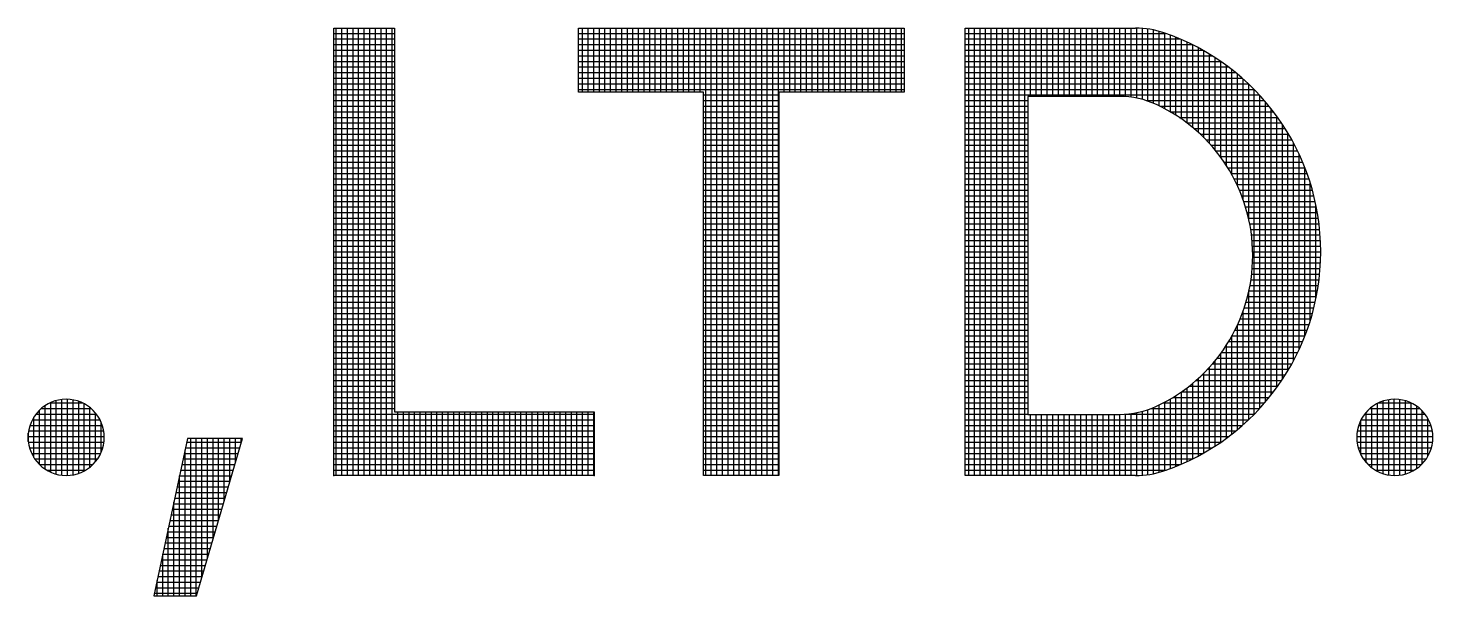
# Model space of a CAD drawing. Header units: inches. Extents: x 894 to 1735, y 0 to 594.
# Drawn here: x 1629.57 to 1633.927, y 99.515 to 101.275 of the extents above; entities that cross this region are included whole.
import ezdxf

# ---------------------------------------------------------------- set-up
doc = ezdxf.new("R2010")
doc.units = ezdxf.units.IN
doc.header["$MEASUREMENT"] = 0
doc.layers.add('BG ÇÑ±¹Áö¿ª³\xad¹æ±â¼úÁÖ½ÄÈ¸»ç CI', color=7, linetype='Continuous')

msp = doc.modelspace()

# ---------------------------------------------------------------- linework, layer by layer
at = {"layer": 'BG ÇÑ±¹Áö¿ª³\xad¹æ±â¼úÁÖ½ÄÈ¸»ç CI', "color": 7, "linetype": 'Continuous', "lineweight": 25}
for p, q in [((1630.5182, 99.8879), (1630.5182, 101.2754)), ((1630.5182, 101.2754), (1630.7068, 101.2754)), ((1630.5257, 99.8879), (1630.5257, 101.2754)), ((1630.543, 99.8879), (1630.543, 101.2754)), ((1630.5604, 99.8879), (1630.5604, 101.2754)), ((1630.5778, 99.8879), (1630.5778, 101.2754)), ((1630.5951, 99.8879), (1630.5951, 101.2754)), ((1630.6125, 99.8879), (1630.6125, 101.2754)), ((1630.6299, 99.8879), (1630.6299, 101.2754)), ((1630.6472, 99.8879), (1630.6472, 101.2754)), ((1630.6646, 99.8879), (1630.6646, 101.2754)), ((1630.6819, 99.8879), (1630.6819, 101.2754)), ((1630.6993, 99.8879), (1630.6993, 101.2754)), ((1630.7068, 101.2754), (1630.7068, 100.0853)), ((1631.2771, 101.0771), (1631.2771, 101.2754)), ((1631.2771, 101.2754), (1632.2868, 101.2754)), ((1631.2897, 101.0771), (1631.2897, 101.2754)), ((1631.3071, 101.0771), (1631.3071, 101.2754)), ((1631.3244, 101.0771), (1631.3244, 101.2754)), ((1631.3418, 101.0771), (1631.3418, 101.2754)), ((1631.3592, 101.0771), (1631.3592, 101.2754)), ((1631.3765, 101.0771), (1631.3765, 101.2754)), ((1631.3939, 101.0771), (1631.3939, 101.2754)), ((1631.4113, 101.0771), (1631.4113, 101.2754)), ((1631.4286, 101.0771), (1631.4286, 101.2754)), ((1631.446, 101.0771), (1631.446, 101.2754)), ((1631.4633, 101.0771), (1631.4633, 101.2754)), ((1631.4807, 101.0771), (1631.4807, 101.2754)), ((1631.4981, 101.0771), (1631.4981, 101.2754)), ((1631.5154, 101.0771), (1631.5154, 101.2754)), ((1631.5328, 101.0771), (1631.5328, 101.2754)), ((1631.5502, 101.0771), (1631.5502, 101.2754)), ((1631.5675, 101.0771), (1631.5675, 101.2754)), ((1631.5849, 101.0771), (1631.5849, 101.2754)), ((1631.6023, 101.0771), (1631.6023, 101.2754)), ((1631.6196, 101.0771), (1631.6196, 101.2754)), ((1631.637, 101.0771), (1631.637, 101.2754)), ((1631.6544, 101.0771), (1631.6544, 101.2754)), ((1631.6717, 99.8879), (1631.6717, 101.2754)), ((1631.6891, 99.8879), (1631.6891, 101.2754)), ((1631.7065, 99.8879), (1631.7065, 101.2754)), ((1631.7238, 99.8879), (1631.7238, 101.2754)), ((1631.7412, 99.8879), (1631.7412, 101.2754)), ((1631.7585, 99.8879), (1631.7585, 101.2754)), ((1631.7759, 99.8879), (1631.7759, 101.2754)), ((1631.7933, 99.8879), (1631.7933, 101.2754)), ((1631.8106, 99.8879), (1631.8106, 101.2754)), ((1631.828, 99.8879), (1631.828, 101.2754)), ((1631.8454, 99.8879), (1631.8454, 101.2754)), ((1631.8627, 99.8879), (1631.8627, 101.2754)), ((1631.8801, 99.8879), (1631.8801, 101.2754)), ((1631.8975, 99.8879), (1631.8975, 101.2754)), ((1631.9148, 101.0771), (1631.9148, 101.2754)), ((1631.9322, 101.0771), (1631.9322, 101.2754)), ((1631.9496, 101.0771), (1631.9496, 101.2754)), ((1631.9669, 101.0771), (1631.9669, 101.2754)), ((1631.9843, 101.0771), (1631.9843, 101.2754)), ((1632.0016, 101.0771), (1632.0016, 101.2754)), ((1632.019, 101.0771), (1632.019, 101.2754)), ((1632.0364, 101.0771), (1632.0364, 101.2754)), ((1632.0537, 101.0771), (1632.0537, 101.2754)), ((1632.0711, 101.0771), (1632.0711, 101.2754)), ((1632.0885, 101.0771), (1632.0885, 101.2754)), ((1632.1058, 101.0771), (1632.1058, 101.2754)), ((1632.1232, 101.0771), (1632.1232, 101.2754)), ((1632.1406, 101.0771), (1632.1406, 101.2754)), ((1632.1579, 101.0771), (1632.1579, 101.2754)), ((1632.1753, 101.0771), (1632.1753, 101.2754)), ((1632.1927, 101.0771), (1632.1927, 101.2754)), ((1632.21, 101.0771), (1632.21, 101.2754)), ((1632.2274, 101.0771), (1632.2274, 101.2754)), ((1632.2448, 101.0771), (1632.2448, 101.2754)), ((1632.2621, 101.0771), (1632.2621, 101.2754)), ((1632.2795, 101.0771), (1632.2795, 101.2754)), ((1632.2868, 101.2754), (1632.2868, 101.0771)), ((1632.4764, 99.8879), (1632.4764, 101.2754)), ((1632.4764, 101.2754), (1633.0049, 101.2754)), ((1632.4879, 99.8879), (1632.4879, 101.2754)), ((1632.5052, 99.8879), (1632.5052, 101.2754)), ((1632.5226, 99.8879), (1632.5226, 101.2754)), ((1632.5399, 99.8879), (1632.5399, 101.2754)), ((1632.5573, 99.8879), (1632.5573, 101.2754)), ((1632.5747, 99.8879), (1632.5747, 101.2754)), ((1632.592, 99.8879), (1632.592, 101.2754)), ((1632.6094, 99.8879), (1632.6094, 101.2754)), ((1632.6268, 99.8879), (1632.6268, 101.2754)), ((1632.6441, 99.8879), (1632.6441, 101.2754)), ((1632.6615, 99.8879), (1632.6615, 101.2754)), ((1632.6789, 101.0636), (1632.6789, 101.2754)), ((1632.6962, 101.0636), (1632.6962, 101.2754)), ((1632.7136, 101.0636), (1632.7136, 101.2754)), ((1632.731, 101.0636), (1632.731, 101.2754)), ((1632.7483, 101.0636), (1632.7483, 101.2754)), ((1632.7657, 101.0636), (1632.7657, 101.2754)), ((1632.7831, 101.0636), (1632.7831, 101.2754)), ((1632.8004, 101.0636), (1632.8004, 101.2754)), ((1632.8178, 101.0636), (1632.8178, 101.2754)), ((1632.8351, 101.0636), (1632.8351, 101.2754)), ((1632.8525, 101.0636), (1632.8525, 101.2754)), ((1632.8699, 101.0636), (1632.8699, 101.2754)), ((1632.8872, 101.0636), (1632.8872, 101.2754)), ((1632.9046, 101.0636), (1632.9046, 101.2754)), ((1632.922, 101.0636), (1632.922, 101.2754)), ((1632.9393, 101.0636), (1632.9393, 101.2754)), ((1632.9567, 101.0635), (1632.9567, 101.2754)), ((1632.9741, 101.0629), (1632.9741, 101.2754)), ((1632.9914, 101.0611), (1632.9914, 101.2754)), ((1633.0088, 101.0582), (1633.0088, 101.2754)), ((1633.0262, 101.0541), (1633.0262, 101.2746)), ((1633.0435, 101.0488), (1633.0435, 101.2727)), ((1633.0609, 101.0422), (1633.0609, 101.2696)), ((1630.5182, 101.2591), (1630.7068, 101.2591)), ((1630.5182, 101.2418), (1630.7068, 101.2418)), ((1630.5182, 101.2244), (1630.7068, 101.2244)), ((1631.2771, 101.2591), (1632.2868, 101.2591)), ((1631.2771, 101.2418), (1632.2868, 101.2418)), ((1631.2771, 101.2244), (1632.2868, 101.2244)), ((1632.4764, 101.2591), (1633.0979, 101.2591)), ((1632.4764, 101.2418), (1633.1429, 101.2418)), ((1632.4764, 101.2244), (1633.1806, 101.2244)), ((1633.0782, 101.0342), (1633.0782, 101.2654)), ((1633.0956, 101.0254), (1633.0956, 101.2599)), ((1633.113, 101.0157), (1633.113, 101.2537)), ((1633.1303, 101.0051), (1633.1303, 101.247)), ((1633.1477, 100.9935), (1633.1477, 101.2397)), ((1633.1651, 100.9809), (1633.1651, 101.2319)), ((1633.1824, 100.9671), (1633.1824, 101.2235)), ((1630.5182, 101.207), (1630.7068, 101.207)), ((1630.5182, 101.1897), (1630.7068, 101.1897)), ((1631.2771, 101.207), (1632.2868, 101.207)), ((1631.2771, 101.1897), (1632.2868, 101.1897)), ((1632.4764, 101.207), (1633.2135, 101.207)), ((1632.4764, 101.1897), (1633.2427, 101.1897)), ((1633.1998, 100.952), (1633.1998, 101.2145)), ((1633.2172, 100.9354), (1633.2172, 101.205)), ((1633.2345, 100.9172), (1633.2345, 101.1947)), ((1633.2519, 100.8971), (1633.2519, 101.1838)), ((1630.5182, 101.1723), (1630.7068, 101.1723)), ((1630.5182, 101.155), (1630.7068, 101.155)), ((1630.5182, 101.1376), (1630.7068, 101.1376)), ((1631.2771, 101.1723), (1632.2868, 101.1723)), ((1631.2771, 101.155), (1632.2868, 101.155)), ((1631.2771, 101.1376), (1632.2868, 101.1376)), ((1632.4764, 101.1723), (1633.2691, 101.1723)), ((1632.4764, 101.155), (1633.2932, 101.155)), ((1632.4764, 101.1376), (1633.3154, 101.1376)), ((1633.2693, 100.8746), (1633.2693, 101.1722)), ((1633.2866, 100.8493), (1633.2866, 101.1599)), ((1633.304, 100.8202), (1633.304, 101.1467)), ((1630.5182, 101.1202), (1630.7068, 101.1202)), ((1630.5182, 101.1029), (1630.7068, 101.1029)), ((1631.2771, 101.1202), (1632.2868, 101.1202)), ((1631.2771, 101.1029), (1632.2868, 101.1029)), ((1632.4764, 101.1202), (1633.3359, 101.1202)), ((1632.4764, 101.1029), (1633.3549, 101.1029)), ((1633.3213, 100.7859), (1633.3213, 101.1327)), ((1633.3387, 100.7432), (1633.3387, 101.1177)), ((1633.3561, 100.6829), (1633.3561, 101.1018)), ((1630.5182, 101.0855), (1630.7068, 101.0855)), ((1630.5182, 101.0681), (1630.7068, 101.0681)), ((1630.5182, 101.0508), (1630.7068, 101.0508)), ((1631.2771, 101.0855), (1632.2868, 101.0855)), ((1631.6649, 101.0771), (1631.2771, 101.0771)), ((1631.6649, 99.8879), (1631.6649, 101.0771)), ((1631.6649, 101.0681), (1631.8989, 101.0681)), ((1631.6649, 101.0508), (1631.8989, 101.0508)), ((1631.8989, 101.0771), (1631.8989, 99.8879)), ((1632.2868, 101.0771), (1631.8989, 101.0771)), ((1632.4764, 101.0855), (1633.3727, 101.0855)), ((1632.4764, 101.0681), (1633.3892, 101.0681)), ((1632.4764, 101.0508), (1632.6705, 101.0508)), ((1632.9549, 101.0636), (1632.6705, 101.0636)), ((1632.6705, 101.0636), (1632.6705, 100.0777)), ((1633.0376, 101.0508), (1633.4047, 101.0508)), ((1633.3734, 100.0786), (1633.3734, 101.0847)), ((1633.3908, 100.0969), (1633.3908, 101.0664)), ((1630.5182, 101.0334), (1630.7068, 101.0334)), ((1630.5182, 101.016), (1630.7068, 101.016)), ((1631.6649, 101.0334), (1631.8989, 101.0334)), ((1631.6649, 101.016), (1631.8989, 101.016)), ((1632.4764, 101.0334), (1632.6705, 101.0334)), ((1632.4764, 101.016), (1632.6705, 101.016)), ((1633.08, 101.0334), (1633.4193, 101.0334)), ((1633.1124, 101.016), (1633.4329, 101.016)), ((1633.4082, 100.1165), (1633.4082, 101.0468)), ((1633.4255, 100.1377), (1633.4255, 101.0256)), ((1630.5182, 100.9987), (1630.7068, 100.9987)), ((1630.5182, 100.9813), (1630.7068, 100.9813)), ((1630.5182, 100.9639), (1630.7068, 100.9639)), ((1631.6649, 100.9987), (1631.8989, 100.9987)), ((1631.6649, 100.9813), (1631.8989, 100.9813)), ((1631.6649, 100.9639), (1631.8989, 100.9639)), ((1632.4764, 100.9987), (1632.6705, 100.9987)), ((1632.4764, 100.9813), (1632.6705, 100.9813)), ((1632.4764, 100.9639), (1632.6705, 100.9639)), ((1633.1401, 100.9987), (1633.4457, 100.9987)), ((1633.1645, 100.9813), (1633.4577, 100.9813)), ((1633.1861, 100.9639), (1633.469, 100.9639)), ((1633.4429, 100.1607), (1633.4429, 101.0026)), ((1633.4603, 100.1858), (1633.4603, 100.9775)), ((1630.5182, 100.9466), (1630.7068, 100.9466)), ((1630.5182, 100.9292), (1630.7068, 100.9292)), ((1631.6649, 100.9466), (1631.8989, 100.9466)), ((1631.6649, 100.9292), (1631.8989, 100.9292)), ((1632.4764, 100.9466), (1632.6705, 100.9466)), ((1632.4764, 100.9292), (1632.6705, 100.9292)), ((1633.2056, 100.9466), (1633.4796, 100.9466)), ((1633.2233, 100.9292), (1633.4895, 100.9292)), ((1633.4776, 100.2134), (1633.4776, 100.9499)), ((1633.495, 100.2441), (1633.495, 100.9192)), ((1630.5182, 100.9119), (1630.7068, 100.9119)), ((1630.5182, 100.8945), (1630.7068, 100.8945)), ((1630.5182, 100.8771), (1630.7068, 100.8771)), ((1631.6649, 100.9119), (1631.8989, 100.9119)), ((1631.6649, 100.8945), (1631.8989, 100.8945)), ((1631.6649, 100.8771), (1631.8989, 100.8771)), ((1632.4764, 100.9119), (1632.6705, 100.9119)), ((1632.4764, 100.8945), (1632.6705, 100.8945)), ((1632.4764, 100.8771), (1632.6705, 100.8771)), ((1633.2393, 100.9119), (1633.4989, 100.9119)), ((1633.254, 100.8945), (1633.5076, 100.8945)), ((1633.2674, 100.8771), (1633.5157, 100.8771)), ((1633.5124, 100.2789), (1633.5124, 100.8844)), ((1630.5182, 100.8598), (1630.7068, 100.8598)), ((1630.5182, 100.8424), (1630.7068, 100.8424)), ((1631.6649, 100.8598), (1631.8989, 100.8598)), ((1631.6649, 100.8424), (1631.8989, 100.8424)), ((1632.4764, 100.8598), (1632.6705, 100.8598)), ((1632.4764, 100.8424), (1632.6705, 100.8424)), ((1633.2797, 100.8598), (1633.5233, 100.8598)), ((1633.291, 100.8424), (1633.5303, 100.8424)), ((1633.5297, 100.3194), (1633.5297, 100.8439)), ((1630.5182, 100.825), (1630.7068, 100.825)), ((1630.5182, 100.8077), (1630.7068, 100.8077)), ((1630.5182, 100.7903), (1630.7068, 100.7903)), ((1631.6649, 100.825), (1631.8989, 100.825)), ((1631.6649, 100.8077), (1631.8989, 100.8077)), ((1631.6649, 100.7903), (1631.8989, 100.7903)), ((1632.4764, 100.825), (1632.6705, 100.825)), ((1632.4764, 100.8077), (1632.6705, 100.8077)), ((1632.4764, 100.7903), (1632.6705, 100.7903)), ((1633.3013, 100.825), (1633.5368, 100.825)), ((1633.3107, 100.8077), (1633.5428, 100.8077)), ((1633.3193, 100.7903), (1633.5484, 100.7903)), ((1633.5471, 100.3689), (1633.5471, 100.7944)), ((1630.5182, 100.7729), (1630.7068, 100.7729)), ((1630.5182, 100.7556), (1630.7068, 100.7556)), ((1631.6649, 100.7729), (1631.8989, 100.7729)), ((1631.6649, 100.7556), (1631.8989, 100.7556)), ((1632.4764, 100.7729), (1632.6705, 100.7729)), ((1632.4764, 100.7556), (1632.6705, 100.7556)), ((1633.3271, 100.7729), (1633.5534, 100.7729)), ((1633.3341, 100.7556), (1633.558, 100.7556)), ((1630.5182, 100.7382), (1630.7068, 100.7382)), ((1630.5182, 100.7208), (1630.7068, 100.7208)), ((1630.5182, 100.7035), (1630.7068, 100.7035)), ((1631.6649, 100.7382), (1631.8989, 100.7382)), ((1631.6649, 100.7208), (1631.8989, 100.7208)), ((1631.6649, 100.7035), (1631.8989, 100.7035)), ((1632.4764, 100.7382), (1632.6705, 100.7382)), ((1632.4764, 100.7208), (1632.6705, 100.7208)), ((1632.4764, 100.7035), (1632.6705, 100.7035)), ((1633.3405, 100.7382), (1633.5621, 100.7382)), ((1633.3461, 100.7208), (1633.5657, 100.7208)), ((1633.351, 100.7035), (1633.5689, 100.7035)), ((1633.5645, 100.4361), (1633.5645, 100.7272)), ((1630.5182, 100.6861), (1630.7068, 100.6861)), ((1630.5182, 100.6687), (1630.7068, 100.6687)), ((1631.6649, 100.6861), (1631.8989, 100.6861)), ((1631.6649, 100.6687), (1631.8989, 100.6687)), ((1632.4764, 100.6861), (1632.6705, 100.6861)), ((1632.4764, 100.6687), (1632.6705, 100.6687)), ((1633.3554, 100.6861), (1633.5717, 100.6861)), ((1633.359, 100.6687), (1633.5741, 100.6687)), ((1630.5182, 100.6514), (1630.7068, 100.6514)), ((1630.5182, 100.634), (1630.7068, 100.634)), ((1630.5182, 100.6167), (1630.7068, 100.6167)), ((1631.6649, 100.6514), (1631.8989, 100.6514)), ((1631.6649, 100.634), (1631.8989, 100.634)), ((1631.6649, 100.6167), (1631.8989, 100.6167)), ((1632.4764, 100.6514), (1632.6705, 100.6514)), ((1632.4764, 100.634), (1632.6705, 100.634)), ((1632.4764, 100.6167), (1632.6705, 100.6167)), ((1633.3621, 100.6514), (1633.576, 100.6514)), ((1633.3645, 100.634), (1633.5775, 100.634)), ((1633.3664, 100.6167), (1633.5785, 100.6167)), ((1630.5182, 100.5993), (1630.7068, 100.5993)), ((1630.5182, 100.5819), (1630.7068, 100.5819)), ((1631.6649, 100.5993), (1631.8989, 100.5993)), ((1631.6649, 100.5819), (1631.8989, 100.5819)), ((1632.4764, 100.5993), (1632.6705, 100.5993)), ((1632.4764, 100.5819), (1632.6705, 100.5819)), ((1633.3677, 100.5993), (1633.5792, 100.5993)), ((1633.3683, 100.5819), (1633.5794, 100.5819)), ((1630.5182, 100.5646), (1630.7068, 100.5646)), ((1630.5182, 100.5472), (1630.7068, 100.5472)), ((1630.5182, 100.5298), (1630.7068, 100.5298)), ((1631.6649, 100.5646), (1631.8989, 100.5646)), ((1631.6649, 100.5472), (1631.8989, 100.5472)), ((1631.6649, 100.5298), (1631.8989, 100.5298)), ((1632.4764, 100.5646), (1632.6705, 100.5646)), ((1632.4764, 100.5472), (1632.6705, 100.5472)), ((1632.4764, 100.5298), (1632.6705, 100.5298)), ((1633.3668, 100.5298), (1633.5775, 100.5298)), ((1633.3679, 100.5472), (1633.5785, 100.5472)), ((1633.3684, 100.5646), (1633.5792, 100.5646)), ((1630.5182, 100.5125), (1630.7068, 100.5125)), ((1630.5182, 100.4951), (1630.7068, 100.4951)), ((1631.6649, 100.5125), (1631.8989, 100.5125)), ((1631.6649, 100.4951), (1631.8989, 100.4951)), ((1632.4764, 100.5125), (1632.6705, 100.5125)), ((1632.4764, 100.4951), (1632.6705, 100.4951)), ((1633.3629, 100.4951), (1633.5741, 100.4951)), ((1633.3652, 100.5125), (1633.576, 100.5125)), ((1630.5182, 100.4777), (1630.7068, 100.4777)), ((1630.5182, 100.4604), (1630.7068, 100.4604)), ((1630.5182, 100.443), (1630.7068, 100.443)), ((1631.6649, 100.4777), (1631.8989, 100.4777)), ((1631.6649, 100.4604), (1631.8989, 100.4604)), ((1631.6649, 100.443), (1631.8989, 100.443)), ((1632.4764, 100.4777), (1632.6705, 100.4777)), ((1632.4764, 100.4604), (1632.6705, 100.4604)), ((1632.4764, 100.443), (1632.6705, 100.443)), ((1633.3524, 100.443), (1633.5658, 100.443)), ((1633.3561, 100.0615), (1633.3561, 100.4583)), ((1633.3565, 100.4604), (1633.569, 100.4604)), ((1633.36, 100.4777), (1633.5718, 100.4777)), ((1630.5182, 100.4256), (1630.7068, 100.4256)), ((1630.5182, 100.4083), (1630.7068, 100.4083)), ((1631.6649, 100.4256), (1631.8989, 100.4256)), ((1631.6649, 100.4083), (1631.8989, 100.4083)), ((1632.4764, 100.4256), (1632.6705, 100.4256)), ((1632.4764, 100.4083), (1632.6705, 100.4083)), ((1633.3387, 100.0456), (1633.3387, 100.398)), ((1633.3422, 100.4083), (1633.5581, 100.4083)), ((1633.3477, 100.4256), (1633.5622, 100.4256)), ((1630.5182, 100.3909), (1630.7068, 100.3909)), ((1630.5182, 100.3736), (1630.7068, 100.3736)), ((1630.5182, 100.3562), (1630.7068, 100.3562)), ((1631.6649, 100.3909), (1631.8989, 100.3909)), ((1631.6649, 100.3736), (1631.8989, 100.3736)), ((1631.6649, 100.3562), (1631.8989, 100.3562)), ((1632.4764, 100.3909), (1632.6705, 100.3909)), ((1632.4764, 100.3736), (1632.6705, 100.3736)), ((1632.4764, 100.3562), (1632.6705, 100.3562)), ((1633.3213, 100.0306), (1633.3213, 100.3553)), ((1633.3217, 100.3562), (1633.543, 100.3562)), ((1633.3293, 100.3736), (1633.5485, 100.3736)), ((1633.3361, 100.3909), (1633.5536, 100.3909)), ((1630.5182, 100.3388), (1630.7068, 100.3388)), ((1630.5182, 100.3215), (1630.7068, 100.3215)), ((1631.6649, 100.3388), (1631.8989, 100.3388)), ((1631.6649, 100.3215), (1631.8989, 100.3215)), ((1632.4764, 100.3388), (1632.6705, 100.3388)), ((1632.4764, 100.3215), (1632.6705, 100.3215)), ((1633.304, 100.0166), (1633.304, 100.321)), ((1633.3042, 100.3215), (1633.5305, 100.3215)), ((1633.3134, 100.3388), (1633.537, 100.3388)), ((1630.5182, 100.3041), (1630.7068, 100.3041)), ((1630.5182, 100.2867), (1630.7068, 100.2867)), ((1630.5182, 100.2694), (1630.7068, 100.2694)), ((1631.6649, 100.3041), (1631.8989, 100.3041)), ((1631.6649, 100.2867), (1631.8989, 100.2867)), ((1631.6649, 100.2694), (1631.8989, 100.2694)), ((1632.4764, 100.3041), (1632.6705, 100.3041)), ((1632.4764, 100.2867), (1632.6705, 100.2867)), ((1632.4764, 100.2694), (1632.6705, 100.2694)), ((1633.2693, 99.9911), (1633.2693, 100.2666)), ((1633.2713, 100.2694), (1633.5078, 100.2694)), ((1633.2832, 100.2867), (1633.5159, 100.2867)), ((1633.2866, 100.0034), (1633.2866, 100.2919)), ((1633.2942, 100.3041), (1633.5235, 100.3041)), ((1630.5182, 100.252), (1630.7068, 100.252)), ((1630.5182, 100.2346), (1630.7068, 100.2346)), ((1631.6649, 100.252), (1631.8989, 100.252)), ((1631.6649, 100.2346), (1631.8989, 100.2346)), ((1632.4764, 100.252), (1632.6705, 100.252)), ((1632.4764, 100.2346), (1632.6705, 100.2346)), ((1633.2345, 99.9686), (1633.2345, 100.224)), ((1633.2439, 100.2346), (1633.4899, 100.2346)), ((1633.2519, 99.9794), (1633.2519, 100.2441)), ((1633.2582, 100.252), (1633.4992, 100.252)), ((1630.5182, 100.2173), (1630.7068, 100.2173)), ((1630.5182, 100.1999), (1630.7068, 100.1999)), ((1630.5182, 100.1825), (1630.7068, 100.1825)), ((1631.6649, 100.2173), (1631.8989, 100.2173)), ((1631.6649, 100.1999), (1631.8989, 100.1999)), ((1631.6649, 100.1825), (1631.8989, 100.1825)), ((1632.4764, 100.2173), (1632.6705, 100.2173)), ((1632.4764, 100.1999), (1632.6705, 100.1999)), ((1632.4764, 100.1825), (1632.6705, 100.1825)), ((1633.1923, 100.1825), (1633.4581, 100.1825)), ((1633.1998, 99.9487), (1633.1998, 100.1893)), ((1633.2112, 100.1999), (1633.4694, 100.1999)), ((1633.2172, 99.9583), (1633.2172, 100.2058)), ((1633.2283, 100.2173), (1633.4799, 100.2173)), ((1630.5182, 100.1652), (1630.7068, 100.1652)), ((1630.5182, 100.1478), (1630.7068, 100.1478)), ((1631.6649, 100.1652), (1631.8989, 100.1652)), ((1631.6649, 100.1478), (1631.8989, 100.1478)), ((1632.4764, 100.1652), (1632.6705, 100.1652)), ((1632.4764, 100.1478), (1632.6705, 100.1478)), ((1633.1303, 99.9163), (1633.1303, 100.1361)), ((1633.1477, 99.9236), (1633.1477, 100.1477)), ((1633.1479, 100.1478), (1633.4333, 100.1478)), ((1633.1651, 99.9314), (1633.1651, 100.1603)), ((1633.1713, 100.1652), (1633.4461, 100.1652)), ((1633.1824, 99.9398), (1633.1824, 100.1742)), ((1629.6053, 99.9219), (1629.6053, 100.0907)), ((1629.6108, 100.0957), (1629.7654, 100.0957)), ((1629.6227, 99.9078), (1629.6227, 100.1048)), ((1629.6374, 100.1131), (1629.7388, 100.1131)), ((1629.6401, 99.8983), (1629.6401, 100.1143)), ((1629.6574, 99.8922), (1629.6574, 100.1204)), ((1629.6748, 99.8889), (1629.6748, 100.1237)), ((1629.6922, 99.8882), (1629.6922, 100.1244)), ((1629.7095, 99.8901), (1629.7095, 100.1225)), ((1629.7269, 99.8947), (1629.7269, 100.1179)), ((1629.7443, 99.9023), (1629.7443, 100.1103)), ((1629.7616, 99.9138), (1629.7616, 100.0988)), ((1630.5182, 100.1304), (1630.7068, 100.1304)), ((1630.5182, 100.1131), (1630.7068, 100.1131)), ((1630.5182, 100.0957), (1630.7068, 100.0957)), ((1631.6649, 100.1304), (1631.8989, 100.1304)), ((1631.6649, 100.1131), (1631.8989, 100.1131)), ((1631.6649, 100.0957), (1631.8989, 100.0957)), ((1632.4764, 100.1304), (1632.6705, 100.1304)), ((1632.4764, 100.1131), (1632.6705, 100.1131)), ((1632.4764, 100.0957), (1632.6705, 100.0957)), ((1633.0435, 99.8906), (1633.0435, 100.0924)), ((1633.0527, 100.0957), (1633.3897, 100.0957)), ((1633.0609, 99.8937), (1633.0609, 100.099)), ((1633.0782, 99.8979), (1633.0782, 100.107)), ((1633.0904, 100.1131), (1633.4052, 100.1131)), ((1633.0956, 99.9033), (1633.0956, 100.1158)), ((1633.113, 99.9096), (1633.113, 100.1255)), ((1633.1212, 100.1304), (1633.4197, 100.1304)), ((1633.7318, 100.0957), (1633.8864, 100.0957)), ((1633.7381, 99.9118), (1633.7381, 100.1008)), ((1633.7555, 99.901), (1633.7555, 100.1116)), ((1633.7584, 100.1131), (1633.8598, 100.1131)), ((1633.7728, 99.8938), (1633.7728, 100.1188)), ((1633.7902, 99.8896), (1633.7902, 100.123)), ((1633.8076, 99.8881), (1633.8076, 100.1245)), ((1633.8249, 99.8892), (1633.8249, 100.1234)), ((1633.8423, 99.8929), (1633.8423, 100.1197)), ((1633.8596, 99.8995), (1633.8596, 100.1131)), ((1633.877, 99.9096), (1633.877, 100.103)), ((1629.5833, 100.061), (1629.7929, 100.061)), ((1629.588, 99.9435), (1629.588, 100.0691)), ((1629.5944, 100.0784), (1629.7818, 100.0784)), ((1629.779, 99.9308), (1629.779, 100.0818)), ((1629.7964, 99.9589), (1629.7964, 100.0537)), ((1630.5182, 100.0784), (1631.3253, 100.0784)), ((1630.5182, 100.061), (1631.3253, 100.061)), ((1630.7068, 100.0853), (1631.3253, 100.0853)), ((1630.7167, 99.8879), (1630.7167, 100.0853)), ((1630.734, 99.8879), (1630.734, 100.0853)), ((1630.7514, 99.8879), (1630.7514, 100.0853)), ((1630.7688, 99.8879), (1630.7688, 100.0853)), ((1630.7861, 99.8879), (1630.7861, 100.0853)), ((1630.8035, 99.8879), (1630.8035, 100.0853)), ((1630.8209, 99.8879), (1630.8209, 100.0853)), ((1630.8382, 99.8879), (1630.8382, 100.0853)), ((1630.8556, 99.8879), (1630.8556, 100.0853)), ((1630.873, 99.8879), (1630.873, 100.0853)), ((1630.8903, 99.8879), (1630.8903, 100.0853)), ((1630.9077, 99.8879), (1630.9077, 100.0853)), ((1630.925, 99.8879), (1630.925, 100.0853)), ((1630.9424, 99.8879), (1630.9424, 100.0853)), ((1630.9598, 99.8879), (1630.9598, 100.0853)), ((1630.9771, 99.8879), (1630.9771, 100.0853)), ((1630.9945, 99.8879), (1630.9945, 100.0853)), ((1631.0119, 99.8879), (1631.0119, 100.0853)), ((1631.0292, 99.8879), (1631.0292, 100.0853)), ((1631.0466, 99.8879), (1631.0466, 100.0853)), ((1631.064, 99.8879), (1631.064, 100.0853)), ((1631.0813, 99.8879), (1631.0813, 100.0853)), ((1631.0987, 99.8879), (1631.0987, 100.0853)), ((1631.1161, 99.8879), (1631.1161, 100.0853)), ((1631.1334, 99.8879), (1631.1334, 100.0853)), ((1631.1508, 99.8879), (1631.1508, 100.0853)), ((1631.1682, 99.8879), (1631.1682, 100.0853)), ((1631.1855, 99.8879), (1631.1855, 100.0853)), ((1631.2029, 99.8879), (1631.2029, 100.0853)), ((1631.2202, 99.8879), (1631.2202, 100.0853)), ((1631.2376, 99.8879), (1631.2376, 100.0853)), ((1631.255, 99.8879), (1631.255, 100.0853)), ((1631.2723, 99.8879), (1631.2723, 100.0853)), ((1631.2897, 99.8879), (1631.2897, 100.0853)), ((1631.3071, 99.8879), (1631.3071, 100.0853)), ((1631.3244, 99.8879), (1631.3244, 100.0853)), ((1631.3253, 100.0853), (1631.3253, 99.8879)), ((1631.6649, 100.0784), (1631.8989, 100.0784)), ((1631.6649, 100.061), (1631.8989, 100.061)), ((1632.4764, 100.0784), (1632.6705, 100.0784)), ((1632.4764, 100.061), (1633.3555, 100.061)), ((1632.6705, 100.0777), (1632.9549, 100.0777)), ((1632.6789, 99.8879), (1632.6789, 100.0777)), ((1632.6962, 99.8879), (1632.6962, 100.0777)), ((1632.7136, 99.8879), (1632.7136, 100.0777)), ((1632.731, 99.8879), (1632.731, 100.0777)), ((1632.7483, 99.8879), (1632.7483, 100.0777)), ((1632.7657, 99.8879), (1632.7657, 100.0777)), ((1632.7831, 99.8879), (1632.7831, 100.0777)), ((1632.8004, 99.8879), (1632.8004, 100.0777)), ((1632.8178, 99.8879), (1632.8178, 100.0777)), ((1632.8351, 99.8879), (1632.8351, 100.0777)), ((1632.8525, 99.8879), (1632.8525, 100.0777)), ((1632.8699, 99.8879), (1632.8699, 100.0777)), ((1632.8872, 99.8879), (1632.8872, 100.0777)), ((1632.9046, 99.8879), (1632.9046, 100.0777)), ((1632.922, 99.8879), (1632.922, 100.0777)), ((1632.9393, 99.8879), (1632.9393, 100.0777)), ((1632.9567, 99.8879), (1632.9567, 100.0777)), ((1632.9741, 99.8879), (1632.9741, 100.0783)), ((1632.9745, 100.0784), (1633.3732, 100.0784)), ((1632.9914, 99.8879), (1632.9914, 100.0801)), ((1633.0088, 99.8879), (1633.0088, 100.083)), ((1633.0262, 99.8887), (1633.0262, 100.0871)), ((1633.7034, 99.9535), (1633.7034, 100.0591)), ((1633.7043, 100.061), (1633.9139, 100.061)), ((1633.7154, 100.0784), (1633.9028, 100.0784)), ((1633.7207, 99.9278), (1633.7207, 100.0848)), ((1633.8944, 99.9245), (1633.8944, 100.0881)), ((1633.9117, 99.9477), (1633.9117, 100.0649)), ((1629.5699, 100.0089), (1629.8063, 100.0089)), ((1629.5706, 99.9933), (1629.5706, 100.0193)), ((1629.5716, 100.0263), (1629.8046, 100.0263)), ((1629.576, 100.0436), (1629.8002, 100.0436)), ((1630.0644, 100.0033), (1629.9596, 99.5147)), ((1630.2354, 100.0033), (1630.0644, 100.0033)), ((1630.0742, 99.5147), (1630.0742, 100.0033)), ((1630.0916, 99.5147), (1630.0916, 100.0033)), ((1630.0923, 99.5147), (1630.2354, 100.0033)), ((1630.1089, 99.5716), (1630.1089, 100.0033)), ((1630.1263, 99.6309), (1630.1263, 100.0033)), ((1630.1436, 99.6902), (1630.1436, 100.0033)), ((1630.161, 99.7494), (1630.161, 100.0033)), ((1630.1784, 99.8087), (1630.1784, 100.0033)), ((1630.1957, 99.868), (1630.1957, 100.0033)), ((1630.2131, 99.9272), (1630.2131, 100.0033)), ((1630.2305, 99.9865), (1630.2305, 100.0033)), ((1630.5182, 100.0436), (1631.3253, 100.0436)), ((1630.5182, 100.0263), (1631.3253, 100.0263)), ((1630.5182, 100.0089), (1631.3253, 100.0089)), ((1631.6649, 100.0436), (1631.8989, 100.0436)), ((1631.6649, 100.0263), (1631.8989, 100.0263)), ((1631.6649, 100.0089), (1631.8989, 100.0089)), ((1632.4764, 100.0436), (1633.3365, 100.0436)), ((1632.4764, 100.0263), (1633.3161, 100.0263)), ((1632.4764, 100.0089), (1633.294, 100.0089)), ((1633.6909, 100.0089), (1633.9273, 100.0089)), ((1633.6926, 100.0263), (1633.9256, 100.0263)), ((1633.697, 100.0436), (1633.9212, 100.0436)), ((1629.5708, 99.9915), (1629.8054, 99.9915)), ((1629.5744, 99.9742), (1629.8018, 99.9742)), ((1630.0568, 99.5147), (1630.0568, 99.968)), ((1630.0581, 99.9742), (1630.2268, 99.9742)), ((1630.0619, 99.9915), (1630.2319, 99.9915)), ((1630.5182, 99.9915), (1631.3253, 99.9915)), ((1630.5182, 99.9742), (1631.3253, 99.9742)), ((1631.6649, 99.9915), (1631.8989, 99.9915)), ((1631.6649, 99.9742), (1631.8989, 99.9742)), ((1632.4764, 99.9915), (1633.2699, 99.9915)), ((1632.4764, 99.9742), (1633.2436, 99.9742)), ((1633.6918, 99.9915), (1633.9264, 99.9915)), ((1633.6954, 99.9742), (1633.9228, 99.9742)), ((1629.5808, 99.9568), (1629.7954, 99.9568)), ((1629.5906, 99.9394), (1629.7856, 99.9394)), ((1629.6052, 99.9221), (1629.771, 99.9221)), ((1630.047, 99.9221), (1630.2116, 99.9221)), ((1630.0507, 99.9394), (1630.2167, 99.9394)), ((1630.0544, 99.9568), (1630.2218, 99.9568)), ((1630.5182, 99.9568), (1631.3253, 99.9568)), ((1630.5182, 99.9394), (1631.3253, 99.9394)), ((1630.5182, 99.9221), (1631.3253, 99.9221)), ((1631.6649, 99.9568), (1631.8989, 99.9568)), ((1631.6649, 99.9394), (1631.8989, 99.9394)), ((1631.6649, 99.9221), (1631.8989, 99.9221)), ((1632.4764, 99.9568), (1633.2145, 99.9568)), ((1632.4764, 99.9394), (1633.1817, 99.9394)), ((1632.4764, 99.9221), (1633.1442, 99.9221)), ((1633.7018, 99.9568), (1633.9164, 99.9568)), ((1633.7116, 99.9394), (1633.9066, 99.9394)), ((1633.7262, 99.9221), (1633.892, 99.9221)), ((1629.6277, 99.9047), (1629.7485, 99.9047)), ((1630.0395, 99.8873), (1630.2014, 99.8873)), ((1630.0395, 99.5147), (1630.0395, 99.887)), ((1630.0432, 99.9047), (1630.2065, 99.9047)), ((1630.5182, 99.9047), (1631.3253, 99.9047)), ((1631.3253, 99.8879), (1630.5182, 99.8879)), ((1631.6649, 99.9047), (1631.8989, 99.9047)), ((1631.8989, 99.8879), (1631.6649, 99.8879)), ((1632.4764, 99.9047), (1633.0996, 99.9047)), ((1633.0049, 99.8879), (1632.4764, 99.8879)), ((1633.7487, 99.9047), (1633.8695, 99.9047)), ((1630.0284, 99.8353), (1630.1862, 99.8353)), ((1630.0321, 99.8526), (1630.1912, 99.8526)), ((1630.0358, 99.87), (1630.1963, 99.87)), ((1630.0209, 99.8005), (1630.176, 99.8005)), ((1630.0221, 99.5147), (1630.0221, 99.806)), ((1630.0246, 99.8179), (1630.1811, 99.8179)), ((1630.0097, 99.7484), (1630.1607, 99.7484)), ((1630.0135, 99.7658), (1630.1658, 99.7658)), ((1630.0172, 99.7832), (1630.1709, 99.7832)), ((1630.0023, 99.7137), (1630.1505, 99.7137)), ((1630.0047, 99.5147), (1630.0047, 99.725)), ((1630.006, 99.7311), (1630.1556, 99.7311)), ((1629.9911, 99.6616), (1630.1353, 99.6616)), ((1629.9949, 99.679), (1630.1404, 99.679)), ((1629.9986, 99.6963), (1630.1455, 99.6963)), ((1629.9837, 99.6269), (1630.1251, 99.6269)), ((1629.9874, 99.6442), (1630.1302, 99.6442)), ((1629.9874, 99.5147), (1629.9874, 99.644)), ((1629.9725, 99.5748), (1630.1098, 99.5748)), ((1629.9762, 99.5921), (1630.1149, 99.5921)), ((1629.98, 99.6095), (1630.12, 99.6095)), ((1629.9614, 99.5227), (1630.0946, 99.5227)), ((1629.9651, 99.5401), (1630.0997, 99.5401)), ((1629.9688, 99.5574), (1630.1048, 99.5574)), ((1629.97, 99.5147), (1629.97, 99.563)), ((1629.9596, 99.5147), (1630.0923, 99.5147))]:
    msp.add_line(p, q, dxfattribs=at)
for centre, radius, start, end in [((1633.0049, 101.0019), 0.2735, 71.2107, 90), ((1632.8619, 100.5816), 0.7174, 288.7893, 71.2107), ((1632.9549, 100.7901), 0.2735, 65.0962, 90), ((1632.853, 100.5706), 0.5155, 294.9038, 65.0962), ((1629.6881, 100.0063), 0.1182, 0, 180), ((1632.9549, 100.3511), 0.2735, 270, 294.9038), ((1633.8091, 100.0063), 0.1182, 0, 180), ((1629.6881, 100.0063), 0.1182, 180, 0), ((1633.8091, 100.0063), 0.1182, 180, 0), ((1633.0049, 100.1613), 0.2735, 270, 288.7895)]:
    msp.add_arc(centre, radius, start, end, dxfattribs=at)
for p in [(1630.5182, 99.8879), (1630.5182, 99.8879), (1631.3253, 99.8879), (1631.3253, 99.8879)]:
    msp.add_point(p, dxfattribs=at)

doc.saveas('drawing.dxf')
